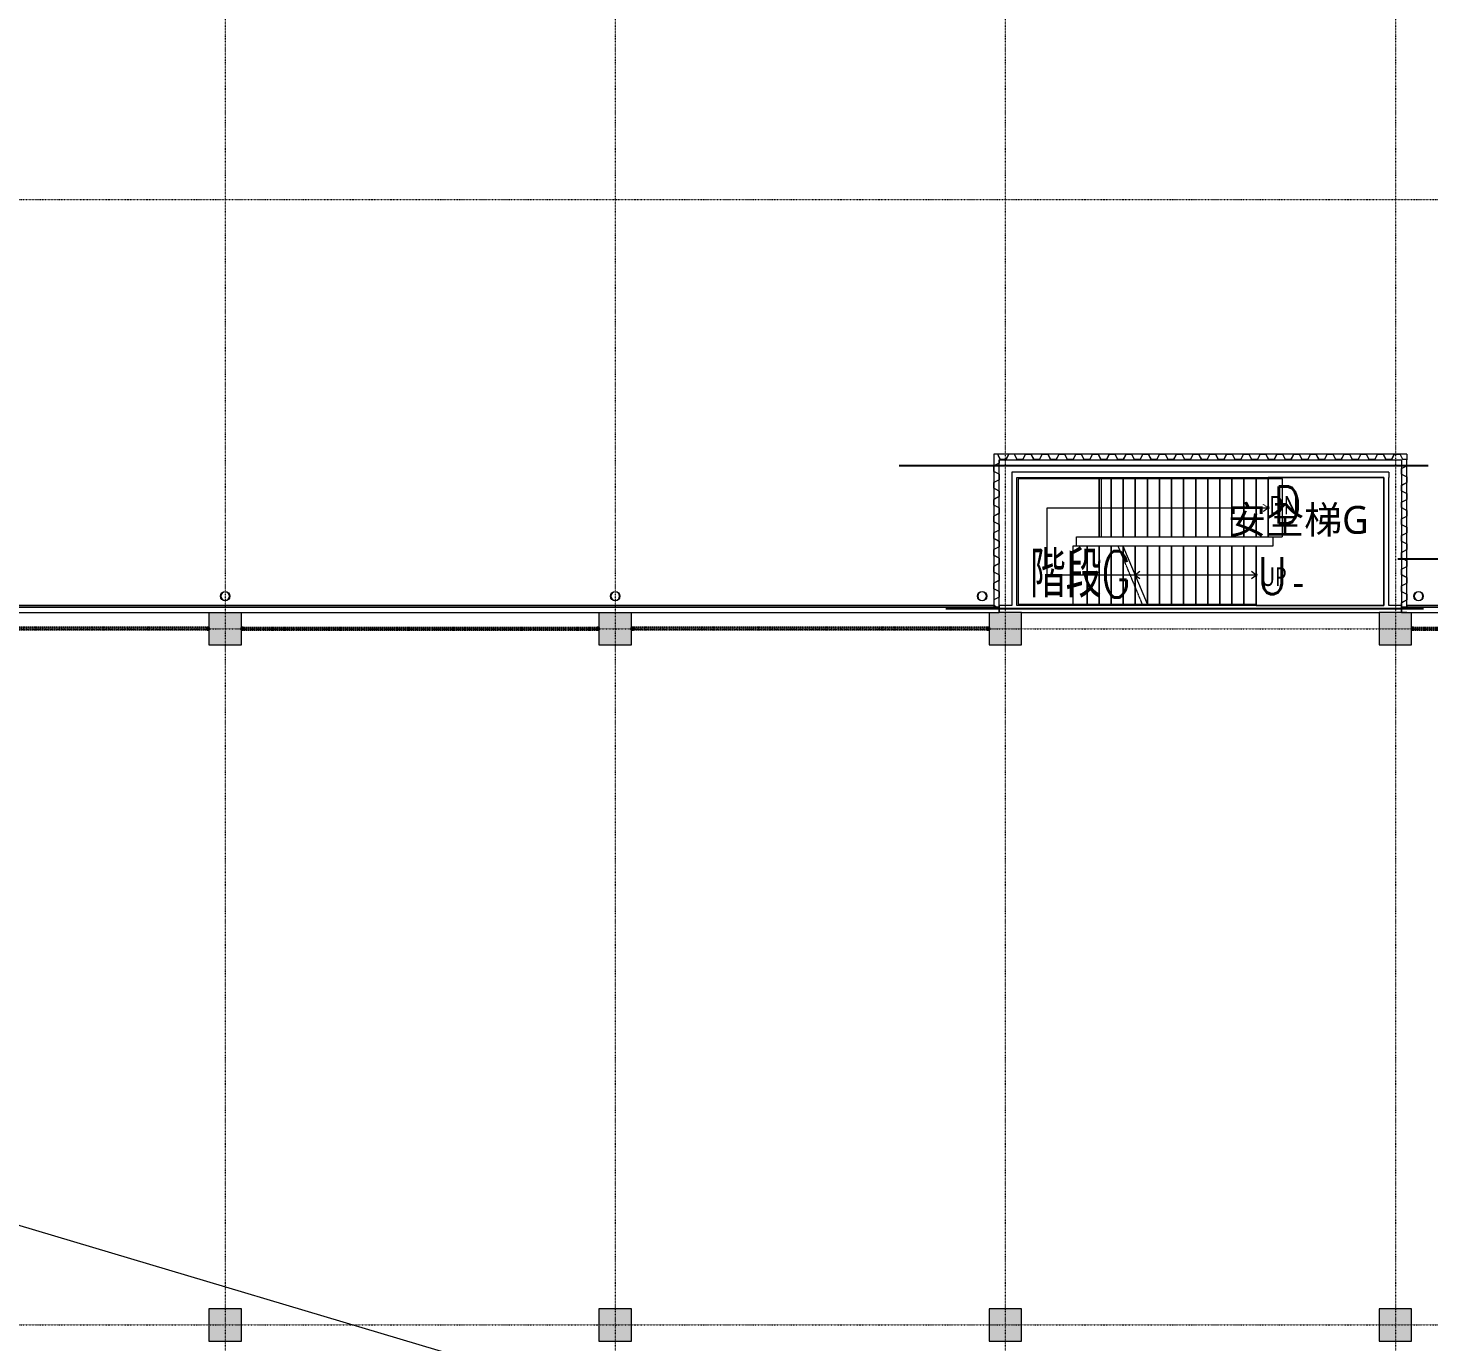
# Model space of a CAD drawing. Extents: x -32000 to 290600, y -29000 to 131250.
# Drawn here: x 47354 to 77524, y 74632 to 102941 of the extents above; entities that cross this region are included whole.
import ezdxf
from ezdxf.enums import TextEntityAlignment as Align

# ---------------------------------------------------------------- set-up
doc = ezdxf.new("R2010")
doc.units = 0
doc.header["$LTSCALE"] = 10
for name, pattern in [('H12PL2$0$JJP_三點線', [0.9, 0.3, -0.15, 0, -0.15, 0, -0.15, 0, -0.15]), ('H12PL2$0$JJP_虛線(退縮線、投影線、地下室範圍、非屬本工程、圖面分區)', [0.45, 0.3, -0.15]), ('H12PL2$0$虛線', [0.846667, 0.423333, -0.423333]), ('XFM7P20ICA$0$CENTERK3', [2.749, 2.5, -0.083, 0.083, -0.083]), ('XFM7P20ICA$0$H12PL2$0$JJP_三點線', [0.9, 0.3, -0.15, 0, -0.15, 0, -0.15, 0, -0.15]), ('XFM7P20ICA$0$XFDP20$0$HIDDEN2', [0.1875, 0.125, -0.0625])]:
    doc.linetypes.add(name, pattern=pattern)
for name, color, linetype in [('H12PL2$0$A-OBJE-2D', 252, 'Continuous'), ('H12PL2$0$A-OBJE-MEP', 252, 'Continuous'), ('H12PL2$0$A-STRS', 252, 'Continuous'), ('H12PL2$0$A-TEXT', 252, 'Continuous'), ('H12PL2$0$A-WALL-EX', 252, 'Continuous'), ('H12PL2$0$A-WALL-IN', 252, 'Continuous'), ('H12PL2$0$A-ZONE', 252, 'Continuous'), ('H12PL2$0$S-COL', 252, 'Continuous'), ('H12PL2$0$S-GRID', 252, 'Continuous'), ('H12PL2$0$S-SLAB-SHOW', 252, 'Continuous'), ('XFM7P20ICA$0$H12PL2$0$A-OBJE-MEP', 252, 'Continuous'), ('XFM7P20ICA$0$H12PL2$0$A-WALL-EX', 252, 'Continuous'), ('XFM7P20ICA$0$H12PL2$0$Hattch', 252, 'Continuous'), ('XFM7P20ICA$0$H12PL2$0$S-COL', 252, 'Continuous'), ('XFM7P20ICA$0$H12PL2$0$S-GRID', 252, 'Continuous'), ('XFM7P20ICA$0$K-SIN', 252, 'XFM7P20ICA$0$CENTERK3'), ('XFM7P20ICA$0$TEXT2', 252, 'Continuous'), ('XFM7P20ICA$0$XFDP20$0$A-Partition-Col (200K)', 1, 'Continuous'), ('XFM7P20ICA$0$XFDP20$0$A-W-R1 (Rockwool) (200K)', 2, 'XFM7P20ICA$0$XFDP20$0$HIDDEN2')]:
    doc.layers.add(name, color=color, linetype=linetype)
doc.styles.add('H12PL2$0$Standard', font='', dxfattribs={"width": 0.8})
doc.styles.add('XFM7P20ICA$0$TEXT', font='romans.shx', dxfattribs={"width": 0.85, "bigfont": 'BIGFONT.shx'})
doc.styles.get('H12PL2$0$Standard').set_extended_font_data('Microsoft JhengHei')

# ---------------------------------------------------------------- blocks, each defined once
blk = doc.blocks.new('H12PL2')
at = {"layer": 'H12PL2$0$A-OBJE-2D', "lineweight": 0}
blk.add_line((17650, 85950), (243150, 18700), dxfattribs=at)
at = {"layer": 'H12PL2$0$A-OBJE-MEP', "lineweight": 0, "flags": 128}
for points in [[(51695, 90700, 1), (51505, 90700, 1)], [(60095, 90700, 1), (59905, 90700, 1)], [(67995, 90700, 1), (67805, 90700, 1)], [(77395, 90700, 1), (77205, 90700, 1)]]:
    blk.add_lwpolyline(points, format="xyb", close=True, dxfattribs=at)
at = {"layer": 'H12PL2$0$A-OBJE-MEP', "lineweight": 0}
for centre in [(51600, 90700), (60000, 90700), (67900, 90700), (77300, 90700)]:
    blk.add_circle(centre, 100, dxfattribs=at)
at = {"layer": 'H12PL2$0$A-STRS', "linetype": 'H12PL2$0$虛線', "lineweight": 0}
for p, q in [((70420, 93230), (68680, 93230)), ((68680, 93230), (68680, 90530)), ((74060, 93230), (70420, 93230)), ((69930, 91780), (69930, 91980)), ((69930, 91980), (70420, 91980)), ((70160, 91780), (69930, 91780)), ((70831.69, 91780), (70160, 91780)), ((70420, 91980), (74060, 91980)), ((68680, 90530), (69853.32, 90530)), ((69853.32, 90530), (70160, 90530)), ((70160, 90530), (71351.69, 90530))]:
    blk.add_line(p, q, dxfattribs=at)
at = {"layer": 'H12PL2$0$A-STRS', "linetype": 'H12PL2$0$JJP_虛線(退縮線、投影線、地下室範圍、非屬本工程、圖面分區)', "lineweight": 0}
for p, q in [((70420, 93230), (68680, 93230)), ((68680, 93230), (68680, 90530)), ((70420, 93230), (70420, 91980)), ((70420, 93230), (70420, 91980)), ((70420, 91980), (70420, 93230)), ((70680, 93230), (70420, 93230)), ((70420, 93230), (70420, 91980)), ((70466.68, 93230), (70466.68, 91980)), ((70466.68, 93230), (70466.68, 91980)), ((70680, 93230), (70680, 91980)), ((70680, 91980), (70680, 93230)), ((70680, 93230), (70680, 91980)), ((70940, 93230), (70680, 93230)), ((70940, 93230), (70940, 91980)), ((70940, 91980), (70940, 93230)), ((70940, 93230), (70940, 91980)), ((71200, 93230), (70940, 93230)), ((71200, 93230), (71200, 91980)), ((71200, 91980), (71200, 93230)), ((71200, 93230), (71200, 91980)), ((71460, 93230), (71200, 93230)), ((71460, 93230), (71460, 91980)), ((71460, 91980), (71460, 93230)), ((71460, 93230), (71460, 91980)), ((71720, 93230), (71460, 93230)), ((71720, 93230), (71720, 91980)), ((71720, 91980), (71720, 93230)), ((71720, 93230), (71720, 91980)), ((71980, 93230), (71720, 93230)), ((71980, 93230), (71980, 91980)), ((71980, 91980), (71980, 93230)), ((71980, 93230), (71980, 91980)), ((72240, 93230), (71980, 93230)), ((72240, 93230), (72240, 91980)), ((72240, 91980), (72240, 93230)), ((72240, 93230), (72240, 91980)), ((72500, 93230), (72240, 93230)), ((72500, 93230), (72500, 91980)), ((72500, 91980), (72500, 93230)), ((72500, 93230), (72500, 91980)), ((72760, 93230), (72500, 93230)), ((72760, 93230), (72760, 91980)), ((72760, 91980), (72760, 93230)), ((72760, 93230), (72760, 91980)), ((73020, 93230), (72760, 93230)), ((73020, 93230), (73020, 91980)), ((73020, 91980), (73020, 93230)), ((73020, 93230), (73020, 91980)), ((73280, 93230), (73020, 93230)), ((73280, 93230), (73280, 91980)), ((73280, 91980), (73280, 93230)), ((73280, 93230), (73280, 91980)), ((73540, 93230), (73280, 93230)), ((73540, 93230), (73540, 91980)), ((73540, 91980), (73540, 93230)), ((73540, 93230), (73540, 91980)), ((73800, 93230), (73540, 93230)), ((73800, 93230), (73800, 91980)), ((73800, 91980), (73800, 93230)), ((73800, 93230), (73800, 91980)), ((74060, 93230), (73800, 93230)), ((74366.68, 93230), (74060, 93230)), ((74060, 93230), (74060, 91980)), ((74060, 91980), (74060, 93230)), ((74366.68, 93230), (74060, 93230)), ((74366.68, 91980), (74366.68, 93230)), ((74366.68, 91980), (74366.68, 93230)), ((74060, 92605), (73960, 92680)), ((69305, 91155), (69305, 92605)), ((69305, 92605), (70420, 92605)), ((70420, 92605), (73800, 92605)), ((73800, 92605), (74060, 92605)), ((73960, 92530), (74060, 92605)), ((69930, 91780), (69853.32, 91780)), ((69853.32, 91780), (69853.32, 90530)), ((69930, 91780), (69853.32, 91780)), ((69853.32, 91780), (69853.32, 90530)), ((69930, 91980), (70420, 91980)), ((69930, 91780), (69930, 91980)), ((70160, 91780), (69930, 91780)), ((70160, 90530), (70160, 91780)), ((70160, 90530), (70160, 91780)), ((70160, 90530), (70160, 91780)), ((70420, 91780), (70160, 91780)), ((70160, 91780), (70160, 90530)), ((70160, 90530), (70160, 91780)), ((70420, 91980), (70680, 91980)), ((70420, 90530), (70420, 91780)), ((70680, 91780), (70420, 91780)), ((70420, 91780), (70420, 90530)), ((70420, 90530), (70420, 91780)), ((70680, 91980), (70940, 91980)), ((70680, 90530), (70680, 91780)), ((70831.69, 91780), (70680, 91780)), ((70680, 91780), (70680, 90530)), ((70680, 90530), (70680, 91780)), ((71351.69, 90530), (70831.69, 91780)), ((70940, 91980), (71200, 91980)), ((71200, 91980), (71460, 91980)), ((71460, 91980), (71720, 91980)), ((71720, 91980), (71980, 91980)), ((71980, 91980), (72240, 91980)), ((72240, 91980), (72500, 91980)), ((72500, 91980), (72760, 91980)), ((72760, 91980), (73020, 91980)), ((73020, 91980), (73280, 91980)), ((73280, 91980), (73540, 91980)), ((73535.65, 91780), (73535.65, 90530)), ((73535.65, 91780), (73535.65, 90530)), ((73540, 91980), (73800, 91980)), ((73800, 91980), (74060, 91980)), ((74060, 91980), (74366.68, 91980)), ((74060, 91980), (74366.68, 91980)), ((70940, 90530), (70940, 91519.64)), ((70940, 91519.64), (70940, 90530)), ((70940, 90530), (70940, 91519.64)), ((70160, 91155), (69305, 91155)), ((71091.69, 91155), (70160, 91155)), ((71200, 90530), (71200, 90894.64)), ((71200, 90894.64), (71200, 90530)), ((71200, 90530), (71200, 90894.64)), ((68680, 90530), (70160, 90530)), ((70160, 90530), (70420, 90530)), ((70420, 90530), (70680, 90530)), ((70680, 90530), (70940, 90530)), ((70940, 90530), (71200, 90530)), ((71200, 90530), (71351.69, 90530))]:
    blk.add_line(p, q, dxfattribs=at)
at = {"layer": 'H12PL2$0$A-STRS', "lineweight": 0}
for p, q in [((70420, 93230), (68680, 93230)), ((68680, 93230), (68680, 90530)), ((70420, 93230), (68680, 93230)), ((68680, 93230), (68680, 90530)), ((74060, 93230), (70420, 93230)), ((70420, 93230), (70420, 91980)), ((70420, 93230), (70420, 91980)), ((70420, 91980), (70420, 93230)), ((70680, 93230), (70420, 93230)), ((70420, 93230), (70420, 91980)), ((70680, 93230), (70680, 91980)), ((70680, 91980), (70680, 93230)), ((70680, 93230), (70680, 91980)), ((70940, 93230), (70680, 93230)), ((70940, 93230), (70940, 91980)), ((70940, 91980), (70940, 93230)), ((70940, 93230), (70940, 91980)), ((71200, 93230), (70940, 93230)), ((71200, 93230), (71200, 91980)), ((71200, 91980), (71200, 93230)), ((71200, 93230), (71200, 91980)), ((71460, 93230), (71200, 93230)), ((71460, 93230), (71460, 91980)), ((71460, 91980), (71460, 93230)), ((71460, 93230), (71460, 91980)), ((71720, 93230), (71460, 93230)), ((71720, 93230), (71720, 91980)), ((71720, 91980), (71720, 93230)), ((71720, 93230), (71720, 91980)), ((71980, 93230), (71720, 93230)), ((71980, 93230), (71980, 91980)), ((71980, 91980), (71980, 93230)), ((71980, 93230), (71980, 91980)), ((72240, 93230), (71980, 93230)), ((72240, 93230), (72240, 91980)), ((72240, 91980), (72240, 93230)), ((72240, 93230), (72240, 91980)), ((72500, 93230), (72240, 93230)), ((72500, 93230), (72500, 91980)), ((72500, 91980), (72500, 93230)), ((72500, 93230), (72500, 91980)), ((72760, 93230), (72500, 93230)), ((72760, 93230), (72760, 91980)), ((72760, 91980), (72760, 93230)), ((72760, 93230), (72760, 91980)), ((73020, 93230), (72760, 93230)), ((73020, 93230), (73020, 91980)), ((73020, 91980), (73020, 93230)), ((73020, 93230), (73020, 91980)), ((73280, 93230), (73020, 93230)), ((73280, 93230), (73280, 91980)), ((73280, 91980), (73280, 93230)), ((73280, 93230), (73280, 91980)), ((73540, 93230), (73280, 93230)), ((73540, 93230), (73540, 91980)), ((73540, 91980), (73540, 93230)), ((73540, 93230), (73540, 91980)), ((73800, 93230), (73540, 93230)), ((73800, 93230), (73800, 91980)), ((73800, 91980), (73800, 93230)), ((73800, 93230), (73800, 91980)), ((74060, 93230), (73800, 93230)), ((74060, 93230), (74060, 91980)), ((74060, 91980), (74060, 93230)), ((69305, 91155), (69305, 92605)), ((69305, 92605), (70420, 92605)), ((70420, 92605), (73800, 92605)), ((73800, 92605), (74060, 92605)), ((69930, 91780), (69930, 91980)), ((69930, 91980), (70420, 91980)), ((69930, 91980), (70420, 91980)), ((69930, 91780), (69930, 91980)), ((70160, 91780), (69930, 91780)), ((70160, 91780), (69930, 91780)), ((73800, 91780), (70160, 91780)), ((70160, 90530), (70160, 91780)), ((70160, 90530), (70160, 91780)), ((70160, 90530), (70160, 91780)), ((70420, 91780), (70160, 91780)), ((70160, 91780), (70160, 90530)), ((70160, 90530), (70160, 91780)), ((70420, 91980), (74060, 91980)), ((70420, 91980), (70680, 91980)), ((70420, 90530), (70420, 91780)), ((70680, 91780), (70420, 91780)), ((70420, 91780), (70420, 90530)), ((70420, 90530), (70420, 91780)), ((70680, 91980), (70940, 91980)), ((70680, 90530), (70680, 91780)), ((70940, 91780), (70680, 91780)), ((70680, 91780), (70680, 90530)), ((70680, 90530), (70680, 91780)), ((70940, 91980), (71200, 91980)), ((73800, 91780), (70940, 91780)), ((71200, 91780), (70940, 91780)), ((71460, 90530), (70940, 91780)), ((70940, 90530), (70940, 91780)), ((71200, 91780), (70940, 91780)), ((70940, 91780), (70940, 90530)), ((70940, 90530), (70940, 91780)), ((71200, 91980), (71460, 91980)), ((71200, 91155), (71200, 91780)), ((71460, 91780), (71200, 91780)), ((71200, 91780), (71200, 91155)), ((71200, 91155), (71200, 91780)), ((71200, 90530), (71200, 91780)), ((71460, 91780), (71200, 91780)), ((71200, 91780), (71200, 90530)), ((71200, 90530), (71200, 91780)), ((71460, 91980), (71720, 91980)), ((71460, 90530), (71460, 91780)), ((71720, 91780), (71460, 91780)), ((71460, 91780), (71460, 90530)), ((71460, 90530), (71460, 91780)), ((71460, 90530), (71460, 91780)), ((71720, 91780), (71460, 91780)), ((71460, 91780), (71460, 90530)), ((71460, 90530), (71460, 91780)), ((71720, 91980), (71980, 91980)), ((71720, 90530), (71720, 91780)), ((71980, 91780), (71720, 91780)), ((71720, 91780), (71720, 90530)), ((71720, 90530), (71720, 91780)), ((71720, 90530), (71720, 91780)), ((71980, 91780), (71720, 91780)), ((71720, 91780), (71720, 90530)), ((71720, 90530), (71720, 91780)), ((71980, 91980), (72240, 91980)), ((71980, 90530), (71980, 91780)), ((72240, 91780), (71980, 91780)), ((71980, 91780), (71980, 90530)), ((71980, 90530), (71980, 91780)), ((71980, 90530), (71980, 91780)), ((72240, 91780), (71980, 91780)), ((71980, 91780), (71980, 90530)), ((71980, 90530), (71980, 91780)), ((72240, 91980), (72500, 91980)), ((72240, 90530), (72240, 91780)), ((72500, 91780), (72240, 91780)), ((72240, 91780), (72240, 90530)), ((72240, 90530), (72240, 91780)), ((72240, 90530), (72240, 91780)), ((72500, 91780), (72240, 91780)), ((72240, 91780), (72240, 90530)), ((72240, 90530), (72240, 91780)), ((72500, 91980), (72760, 91980)), ((72500, 90530), (72500, 91780)), ((72760, 91780), (72500, 91780)), ((72500, 91780), (72500, 90530)), ((72500, 90530), (72500, 91780)), ((72500, 90530), (72500, 91780)), ((72760, 91780), (72500, 91780)), ((72500, 91780), (72500, 90530)), ((72500, 90530), (72500, 91780)), ((72760, 91980), (73020, 91980)), ((72760, 90530), (72760, 91780)), ((73020, 91780), (72760, 91780)), ((72760, 91780), (72760, 90530)), ((72760, 90530), (72760, 91780)), ((72760, 90530), (72760, 91780)), ((73020, 91780), (72760, 91780)), ((72760, 91780), (72760, 90530)), ((72760, 90530), (72760, 91780)), ((73020, 91980), (73280, 91980)), ((73020, 90530), (73020, 91780)), ((73280, 91780), (73020, 91780)), ((73020, 91780), (73020, 90530)), ((73020, 90530), (73020, 91780)), ((73020, 90530), (73020, 91780)), ((73280, 91780), (73020, 91780)), ((73020, 91780), (73020, 90530)), ((73020, 90530), (73020, 91780)), ((73280, 91980), (73540, 91980)), ((73280, 90530), (73280, 91780)), ((73540, 91780), (73280, 91780)), ((73280, 91780), (73280, 90530)), ((73280, 90530), (73280, 91780)), ((73280, 90530), (73280, 91780)), ((73540, 91780), (73280, 91780)), ((73280, 91780), (73280, 90530)), ((73280, 90530), (73280, 91780)), ((73540, 91980), (73800, 91980)), ((73540, 90530), (73540, 91780)), ((73800, 91780), (73540, 91780)), ((73540, 91780), (73540, 90530)), ((73540, 90530), (73540, 91780)), ((73540, 90530), (73540, 91780)), ((73800, 91780), (73540, 91780)), ((73540, 91780), (73540, 90530)), ((73540, 90530), (73540, 91780)), ((73800, 91980), (74060, 91980)), ((73800, 90530), (73800, 91780)), ((73800, 90530), (73800, 91780)), ((73800, 90530), (73800, 91780)), ((73800, 90530), (73800, 91780)), ((70160, 91155), (69305, 91155)), ((73540, 91155), (70160, 91155)), ((71300, 91230), (71200, 91155)), ((73540, 91155), (71200, 91155)), ((71200, 91155), (71300, 91080)), ((73800, 91155), (73540, 91155)), ((73800, 91155), (73540, 91155)), ((73800, 91155), (73700, 91230)), ((73700, 91080), (73800, 91155)), ((68680, 90530), (69853.32, 90530)), ((68680, 90530), (70160, 90530)), ((69853.32, 90530), (70160, 90530)), ((70160, 90530), (73800, 90530)), ((70160, 90530), (70420, 90530)), ((70420, 90530), (70680, 90530)), ((70680, 90530), (70940, 90530)), ((70940, 90530), (71200, 90530)), ((71200, 90530), (71460, 90530)), ((71460, 90530), (73800, 90530)), ((71460, 90530), (71720, 90530)), ((71460, 90530), (71720, 90530)), ((71720, 90530), (71980, 90530)), ((71720, 90530), (71980, 90530)), ((71980, 90530), (72240, 90530)), ((71980, 90530), (72240, 90530)), ((72240, 90530), (72500, 90530)), ((72240, 90530), (72500, 90530)), ((72500, 90530), (72760, 90530)), ((72500, 90530), (72760, 90530)), ((72760, 90530), (73020, 90530)), ((72760, 90530), (73020, 90530)), ((73020, 90530), (73280, 90530)), ((73020, 90530), (73280, 90530)), ((73280, 90530), (73540, 90530)), ((73280, 90530), (73540, 90530)), ((73540, 90530), (73800, 90530)), ((73540, 90530), (73800, 90530))]:
    blk.add_line(p, q, dxfattribs=at)
at = {"layer": 'H12PL2$0$A-STRS', "lineweight": 0, "flags": 128}
for points in [[(74060, 92630, 1), (74060, 92580, 1)], [(73800, 91180, 1), (73800, 91130, 1)]]:
    blk.add_lwpolyline(points, format="xyb", close=True, dxfattribs=at)
at = {"layer": 'H12PL2$0$A-WALL-EX', "lineweight": 0}
for p, q in [((18000, 90465), (68150, 90465)), ((68270, 90465), (68150, 90465)), ((68270, 90465), (68150, 90465)), ((68150, 90350), (68270, 90350)), ((68150, 90350), (68270, 90350)), ((68270, 90350), (68270, 90465)), ((77050, 90465), (76930, 90465)), ((77050, 90465), (76930, 90465)), ((76930, 90465), (76930, 90350)), ((76930, 90350), (77050, 90350)), ((76930, 90350), (77050, 90350)), ((77050, 90465), (126700, 90465))]:
    blk.add_line(p, q, dxfattribs=at)
at = {"layer": 'H12PL2$0$A-WALL-EX', "lineweight": 0, "flags": 128}
for points in [[(68150, 93760), (68150, 93640)], [(77050, 93760), (68150, 93760)], [(68150, 93640), (68150, 90465)], [(68270, 90350), (68270, 93640)], [(68270, 93640), (76930, 93640)], [(76930, 93640), (76930, 90350)], [(77050, 93760), (77050, 93640)], [(77050, 90465), (77050, 93640)], [(17965, 90350), (68150, 90350)], [(18000, 90500), (68150, 90500)], [(18000, 90500), (68150, 90500)], [(68150, 90500), (18000, 90500)], [(68150, 90500), (68150, 90465)], [(68150, 90350), (68270, 90350)], [(77050, 90350), (76930, 90350)], [(77050, 90500), (126700, 90500)], [(77050, 90500), (126700, 90500)], [(126700, 90500), (77050, 90500)], [(77050, 90500), (77050, 90465)], [(77050, 90350), (126850, 90350)]]:
    blk.add_lwpolyline(points, dxfattribs=at)
at = {"layer": 'H12PL2$0$A-WALL-IN', "lineweight": 0, "flags": 128}
for points in [[(68537.5, 93372.5), (68537.5, 93259.5)], [(76662.5, 93372.5), (68537.5, 93372.5)], [(68537.5, 93259.5), (68537.5, 90500)], [(68650.5, 90500), (68650.5, 93259.5)], [(68650.5, 93259.5), (76549.5, 93259.5)], [(76549.5, 93259.5), (76549.5, 90500)], [(76662.5, 93372.5), (76662.5, 93259.5)], [(76662.5, 90500), (76662.5, 93259.5)], [(68537.5, 90500), (68270, 90500)], [(68270, 90500), (68270, 90350)], [(76549.5, 90500), (68650.5, 90500)], [(68750, 90350), (76450, 90350)], [(76930, 90500), (76662.5, 90500)], [(76930, 90350), (76930, 90500)]]:
    blk.add_lwpolyline(points, dxfattribs=at)
at = {"layer": 'H12PL2$0$S-COL', "lineweight": 0, "flags": 128}
for points in [[(51250, 90350), (51250, 89650), (51950, 89650), (51950, 90350)], [(59650, 90350), (59650, 89650), (60350, 89650), (60350, 90350)], [(68050, 90350), (68050, 89650), (68750, 89650), (68750, 90350), (68270, 90350)], [(76930, 90350), (76450, 90350), (76450, 89650), (77150, 89650), (77150, 90350)]]:
    blk.add_lwpolyline(points, dxfattribs=at)
for points in [[(51250, 74650), (51950, 74650), (51950, 75350), (51250, 75350)], [(59650, 74650), (60350, 74650), (60350, 75350), (59650, 75350)], [(68050, 74650), (68750, 74650), (68750, 75350), (68050, 75350)], [(76450, 74650), (77150, 74650), (77150, 75350), (76450, 75350)]]:
    blk.add_lwpolyline(points, close=True, dxfattribs=at)
at = {"layer": 'H12PL2$0$S-GRID', "linetype": 'H12PL2$0$JJP_三點線', "lineweight": 0}
for p, q in [((51600, 128250), (51600, -28000)), ((60000, 128250), (60000, -28000)), ((68400, 128250), (68400, -28000)), ((76800, 128250), (76800, -28000)), ((-29000, 99250), (289600, 99250)), ((-29000, 90000), (289600, 90000)), ((-29000, 75000), (289600, 75000))]:
    blk.add_line(p, q, dxfattribs=at)
at = {"layer": 'H12PL2$0$S-SLAB-SHOW', "lineweight": 0, "flags": 128}
blk.add_lwpolyline([(76550, 90500), (76550, 93260), (74060, 93260), (74060, 91980), (74160, 91980), (74160, 91780), (73800, 91780), (73800, 90500)], close=True, dxfattribs=at)
at = {"layer": 'H12PL2$0$A-TEXT', "linetype": 'Continuous', "lineweight": 0, "char_height": 400, "attachment_point": 4, "style": 'H12PL2$0$Standard'}
for s, insert in [('\\A1;DN', (74089.51, 92660.2)), ('\\A1;UP', (73902.36, 91117.78))]:
    blk.add_mtext(s, dxfattribs=dict(at, insert=insert))
at = {"layer": 'H12PL2$0$A-ZONE', "style": 'H12PL2$0$Standard'}
for s, p in [('安全梯G', (74710.41, 92644.99)), ('-', (74710.41, 91303.1))]:
    blk.add_text(s, height=600, dxfattribs=at).set_placement(p, align=Align.TOP_CENTER)
blk = doc.blocks.new('XFM7P20ICA$0$XFDP20$0$TP1-50-Partition_Col-side')
blk.add_lwpolyline([(-2.5, -4), (-2.5, -3.9), (-2.6, -3.9), (-2.5, -3), (-2.5, -0.3), (-2.4, -0.2), (-0.7, -0.2), (-0.5, -0.2), (-0.1, -0.2), (0, -0.2), (0, -0.2), (0.5, -0.2), (0.6, -0.2), (2.4, -0.2), (2.5, -0.3), (2.5, -3), (2.6, -3.9), (2.5, -3.9), (2.5, -4), (2.7, -4), (2.7, 0), (-2.7, 0), (-2.7, -4)], close=True)
for points in [[(-1.6, -2.1), (-2.3, -2.1, 0.414213), (-2.4, -2.2), (-2.4, -3.6), (-2.5, -3.6), (-2.5, -2.2, -0.414213), (-2.3, -2), (-1.6, -2), (-1.6, -2.1)], [(1.6, -2.1), (2.3, -2.1, -0.414213), (2.4, -2.2), (2.4, -3.6), (2.5, -3.6), (2.5, -2.2, 0.414213), (2.3, -2), (1.6, -2), (1.6, -2.1)]]:
    blk.add_lwpolyline(points, format="xyb")
blk.add_lwpolyline([(2.2, -3.6), (-2.2, -3.6, -0.414214), (-2.3, -3.5), (-2.3, -2.6, -0.414214), (-2.2, -2.5), (-1.3, -2.5, 0.414214), (-1.1, -2.3), (-1.1, -2.2, 0.414214), (-1.3, -2.1), (-1.9, -2.1), (-1.9, -2.1), (-1.3, -2.1, -0.414214), (-1.2, -2.2), (-1.2, -2.3, -0.414214), (-1.3, -2.4), (-2.2, -2.4, 0.414214), (-2.4, -2.6), (-2.4, -3.5, 0.414214), (-2.2, -3.6), (2.2, -3.6, 0.414214), (2.4, -3.5), (2.4, -2.6, 0.414214), (2.2, -2.4), (1.3, -2.4, -0.414214), (1.2, -2.3), (1.2, -2.2, -0.414214), (1.3, -2.1), (1.9, -2.1), (1.9, -2.1), (1.3, -2.1, 0.414214), (1.1, -2.2), (1.1, -2.3, 0.414214), (1.3, -2.5), (2.2, -2.5, -0.414214), (2.3, -2.6), (2.3, -3.5, -0.414214)], format="xyb", close=True)
blk = doc.blocks.new('XFM7P20ICA$0$XFDP20')
at = {"layer": 'XFM7P20ICA$0$XFDP20$0$A-W-R1 (Rockwool) (200K)'}
for p, q in [((51250, 90025, 0), (43550, 90025, 0)), ((51250, 89975, 0), (43550, 89975, 0)), ((51950, 90025, 0), (59650, 90025, 0)), ((51950, 89975, 0), (59650, 89975, 0)), ((68050, 90025, 0), (60350, 90025, 0)), ((68050, 89975, 0), (60350, 89975, 0)), ((77150, 90025, 0), (84850, 90025, 0)), ((77150, 89975, 0), (84850, 89975, 0))]:
    blk.add_line(p, q, dxfattribs=at)
at = {"layer": 'XFM7P20ICA$0$XFDP20$0$A-Partition-Col (200K)', "yscale": 10, "zscale": 10}
for p, xscale, rotation in [((51250, 90000), -10, 270), ((51950, 90000), 10, 90.00000000000001), ((59650, 90000, 0), -10, 270), ((60350, 90000, 0), 10, 90.00000000000001), ((68050, 90000), -10, 270), ((77150, 90000), 10, 90.00000000000001)]:
    blk.add_blockref('XFM7P20ICA$0$XFDP20$0$TP1-50-Partition_Col-side', p, dxfattribs=dict(at, xscale=xscale, rotation=rotation))
blk = doc.blocks.new('XFM7P20ICA$0$H12PL2')
at = {"layer": 'XFM7P20ICA$0$H12PL2$0$Hattch', "linetype": 'Continuous', "lineweight": 0}
for points in [[(51250, 89650), (51950, 89650), (51950, 90350), (51250, 90350)], [(59650, 89650), (60350, 89650), (60350, 90350), (59650, 90350)], [(68050, 90350), (68050, 89650), (68750, 89650), (68750, 90350), (68270, 90350), (68150, 90350)], [(76930, 90350), (76450, 90350), (76450, 89650), (77150, 89650), (77150, 90350), (77050, 90350)], [(51250, 74650), (51950, 74650), (51950, 75350), (51250, 75350)], [(59650, 74650), (60350, 74650), (60350, 75350), (59650, 75350)], [(68050, 74650), (68750, 74650), (68750, 75350), (68050, 75350)], [(76450, 74650), (77150, 74650), (77150, 75350), (76450, 75350)]]:
    blk.add_hatch(color=256, dxfattribs=at).paths.add_polyline_path(points)
at = {"layer": 'XFM7P20ICA$0$H12PL2$0$A-OBJE-MEP', "lineweight": 0, "flags": 128}
for points in [[(51695, 90700, 1), (51505, 90700, 1)], [(60095, 90700, 1), (59905, 90700, 1)], [(67995, 90700, 1), (67805, 90700, 1)], [(77395, 90700, 1), (77205, 90700, 1)]]:
    blk.add_lwpolyline(points, format="xyb", close=True, dxfattribs=at)
at = {"layer": 'XFM7P20ICA$0$H12PL2$0$A-OBJE-MEP', "lineweight": 0}
for centre in [(51600, 90700), (60000, 90700), (67900, 90700), (77300, 90700)]:
    blk.add_circle(centre, 100, dxfattribs=at)
at = {"layer": 'XFM7P20ICA$0$H12PL2$0$A-WALL-EX', "lineweight": 0}
for p, q in [((18000, 90465), (68150, 90465)), ((68270, 90465), (68150, 90465)), ((68270, 90465), (68150, 90465)), ((68150, 90350), (68270, 90350)), ((68150, 90350), (68270, 90350)), ((68270, 90350), (68270, 90465)), ((77050, 90465), (76930, 90465)), ((77050, 90465), (76930, 90465)), ((76930, 90465), (76930, 90350)), ((76930, 90350), (77050, 90350)), ((76930, 90350), (77050, 90350)), ((77050, 90465), (126700, 90465))]:
    blk.add_line(p, q, dxfattribs=at)
at = {"layer": 'XFM7P20ICA$0$H12PL2$0$A-WALL-EX', "lineweight": 0, "flags": 128}
for points in [[(68150, 93760), (68150, 93640)], [(77050, 93760), (68150, 93760)], [(68150, 93640), (68150, 90465)], [(68270, 90350), (68270, 93640)], [(68270, 93640), (76930, 93640)], [(76930, 93640), (76930, 90350)], [(77050, 93760), (77050, 93640)], [(77050, 90465), (77050, 93640)], [(68150, 90500), (18000, 90500)], [(18000, 90350), (68150, 90350)], [(68150, 90500), (68150, 90465)], [(68150, 90350), (68270, 90350)], [(77050, 90350), (76930, 90350)], [(126700, 90500), (77050, 90500)], [(77050, 90500), (77050, 90465)], [(77050, 90350), (126700, 90350)]]:
    blk.add_lwpolyline(points, dxfattribs=at)
at = {"layer": 'XFM7P20ICA$0$H12PL2$0$Hattch', "lineweight": 0}
for p, q in [((68151.68, 93758.32), (68150, 93758.32)), ((68268.32, 93569.12), (68150, 93509.96)), ((68235.2, 93758.32), (68151.68, 93758.32)), ((68270, 93568.08), (68151.68, 93508.92)), ((68270, 93690.8), (68236.24, 93758.32)), ((68270, 93694.55), (68237.28, 93760)), ((68268.32, 93640), (68268.32, 93569.12)), ((68296.44, 93641.68), (68270, 93694.55)), ((68295.4, 93640), (68270, 93690.8)), ((68414.36, 93641.68), (68296.44, 93641.68)), ((68414.36, 93641.68), (68473.52, 93760)), ((68415.4, 93640), (68474.56, 93758.32)), ((68596.24, 93758.32), (68474.56, 93758.32)), ((68656.44, 93640), (68597.28, 93758.32)), ((68657.47, 93641.68), (68598.31, 93760)), ((68776.44, 93640), (68656.44, 93640)), ((68775.4, 93641.68), (68657.47, 93641.68)), ((68775.4, 93641.68), (68834.56, 93760)), ((68776.44, 93640), (68835.6, 93758.32)), ((68834.56, 93760), (68958.31, 93760)), ((68957.28, 93758.32), (68835.6, 93758.32)), ((69017.47, 93640), (68958.31, 93758.32)), ((69018.51, 93641.68), (68959.35, 93760)), ((69137.47, 93640), (69017.47, 93640)), ((69136.44, 93641.68), (69018.51, 93641.68)), ((69136.44, 93641.68), (69195.6, 93760)), ((69137.47, 93640), (69196.63, 93758.32)), ((69195.6, 93760), (69319.35, 93760)), ((69318.31, 93758.32), (69196.63, 93758.32)), ((69378.51, 93640), (69319.35, 93758.32)), ((69379.55, 93641.68), (69320.39, 93760)), ((69498.51, 93640), (69378.51, 93640)), ((69497.47, 93641.68), (69379.55, 93641.68)), ((69497.47, 93641.68), (69556.63, 93760)), ((69498.51, 93640), (69557.67, 93758.32)), ((69556.63, 93760), (69680.39, 93760)), ((69679.35, 93758.32), (69557.67, 93758.32)), ((69739.55, 93640), (69680.39, 93758.32)), ((69740.59, 93641.68), (69681.43, 93760)), ((69859.55, 93640), (69739.55, 93640)), ((69858.51, 93641.68), (69740.59, 93641.68)), ((69858.51, 93641.68), (69917.67, 93760)), ((69859.55, 93640), (69918.71, 93758.32)), ((69917.67, 93760), (70041.43, 93760)), ((70040.39, 93758.32), (69918.71, 93758.32)), ((70100.59, 93640), (70041.43, 93758.32)), ((70101.63, 93641.68), (70042.47, 93760)), ((70220.59, 93640), (70100.59, 93640)), ((70219.55, 93641.68), (70101.63, 93641.68)), ((70219.55, 93641.68), (70278.71, 93760)), ((70220.59, 93640), (70279.75, 93758.32)), ((70278.71, 93760), (70402.47, 93760)), ((70401.43, 93758.32), (70279.75, 93758.32)), ((70461.63, 93640), (70402.47, 93758.32)), ((70462.67, 93641.68), (70403.51, 93760)), ((70581.63, 93640), (70461.63, 93640)), ((70580.59, 93641.68), (70462.67, 93641.68)), ((70580.59, 93641.68), (70639.75, 93760)), ((70581.63, 93640), (70640.79, 93758.32)), ((70639.75, 93760), (70763.51, 93760)), ((70762.47, 93758.32), (70640.79, 93758.32)), ((70822.67, 93640), (70763.51, 93758.32)), ((70823.7, 93641.68), (70764.54, 93760)), ((70942.67, 93640), (70822.67, 93640)), ((70941.63, 93641.68), (70823.7, 93641.68)), ((70941.63, 93641.68), (71000.79, 93760)), ((70942.67, 93640), (71001.83, 93758.32)), ((71000.79, 93760), (71124.54, 93760)), ((71123.51, 93758.32), (71001.83, 93758.32)), ((71183.7, 93640), (71124.54, 93758.32)), ((71184.74, 93641.68), (71125.58, 93760)), ((71303.7, 93640), (71183.7, 93640)), ((71302.67, 93641.68), (71184.74, 93641.68)), ((71302.67, 93641.68), (71361.83, 93760)), ((71303.7, 93640), (71362.86, 93758.32)), ((71361.83, 93760), (71485.58, 93760)), ((71484.54, 93758.32), (71362.86, 93758.32)), ((71544.74, 93640), (71485.58, 93758.32)), ((71545.78, 93641.68), (71486.62, 93760)), ((71664.74, 93640), (71544.74, 93640)), ((71663.7, 93641.68), (71545.78, 93641.68)), ((71663.7, 93641.68), (71722.86, 93760)), ((71664.74, 93640), (71723.9, 93758.32)), ((71722.86, 93760), (71846.62, 93760)), ((71845.58, 93758.32), (71723.9, 93758.32)), ((71905.78, 93640), (71846.62, 93758.32)), ((71906.82, 93641.68), (71847.66, 93760)), ((72025.78, 93640), (71905.78, 93640)), ((72024.74, 93641.68), (71906.82, 93641.68)), ((72024.74, 93641.68), (72083.9, 93760)), ((72025.78, 93640), (72084.94, 93758.32)), ((72083.9, 93760), (72207.66, 93760)), ((72206.62, 93758.32), (72084.94, 93758.32)), ((72266.82, 93640), (72207.66, 93758.32)), ((72267.86, 93641.68), (72208.7, 93760)), ((72386.82, 93640), (72266.82, 93640)), ((72385.78, 93641.68), (72267.86, 93641.68)), ((72385.78, 93641.68), (72444.94, 93760)), ((72386.82, 93640), (72445.98, 93758.32)), ((72444.94, 93760), (72568.7, 93760)), ((72567.66, 93758.32), (72445.98, 93758.32)), ((72627.86, 93640), (72568.7, 93758.32)), ((72628.9, 93641.68), (72569.74, 93760)), ((72747.86, 93640), (72627.86, 93640)), ((72746.82, 93641.68), (72628.9, 93641.68)), ((72746.82, 93641.68), (72805.98, 93760)), ((72747.86, 93640), (72807.02, 93758.32)), ((72805.98, 93760), (72929.74, 93760)), ((72928.7, 93758.32), (72807.02, 93758.32)), ((72988.9, 93640), (72929.74, 93758.32)), ((72989.93, 93641.68), (72930.77, 93760)), ((73108.9, 93640), (72988.9, 93640)), ((73107.86, 93641.68), (72989.93, 93641.68)), ((73107.86, 93641.68), (73167.02, 93760)), ((73108.9, 93640), (73168.06, 93758.32)), ((73167.02, 93760), (73290.77, 93760)), ((73289.74, 93758.32), (73168.06, 93758.32)), ((73349.93, 93640), (73290.77, 93758.32)), ((73350.97, 93641.68), (73291.81, 93760)), ((73469.93, 93640), (73349.93, 93640)), ((73468.9, 93641.68), (73350.97, 93641.68)), ((73468.9, 93641.68), (73528.06, 93760)), ((73469.93, 93640), (73529.09, 93758.32)), ((73528.06, 93760), (73651.81, 93760)), ((73650.77, 93758.32), (73529.09, 93758.32)), ((73710.97, 93640), (73651.81, 93758.32)), ((73712.01, 93641.68), (73652.85, 93760)), ((73830.97, 93640), (73710.97, 93640)), ((73829.93, 93641.68), (73712.01, 93641.68)), ((73829.93, 93641.68), (73889.09, 93760)), ((73830.97, 93640), (73890.13, 93758.32)), ((73889.09, 93760), (74012.85, 93760)), ((74011.81, 93758.32), (73890.13, 93758.32)), ((74072.01, 93640), (74012.85, 93758.32)), ((74073.05, 93641.68), (74013.89, 93760)), ((74192.01, 93640), (74072.01, 93640)), ((74190.97, 93641.68), (74073.05, 93641.68)), ((74190.97, 93641.68), (74250.13, 93760)), ((74192.01, 93640), (74251.17, 93758.32)), ((74250.13, 93760), (74373.89, 93760)), ((74372.85, 93758.32), (74251.17, 93758.32)), ((74433.05, 93640), (74373.89, 93758.32)), ((74434.09, 93641.68), (74374.93, 93760)), ((74553.05, 93640), (74433.05, 93640)), ((74552.01, 93641.68), (74434.09, 93641.68)), ((74552.01, 93641.68), (74611.17, 93760)), ((74553.05, 93640), (74612.21, 93758.32)), ((74611.17, 93760), (74734.93, 93760)), ((74733.89, 93758.32), (74612.21, 93758.32)), ((74794.09, 93640), (74734.93, 93758.32)), ((74795.13, 93641.68), (74735.97, 93760)), ((74914.09, 93640), (74794.09, 93640)), ((74913.05, 93641.68), (74795.13, 93641.68)), ((74913.05, 93641.68), (74972.21, 93760)), ((74914.09, 93640), (74973.25, 93758.32)), ((74972.21, 93760), (75095.97, 93760)), ((75094.93, 93758.32), (74973.25, 93758.32)), ((75155.13, 93640), (75095.97, 93758.32)), ((75156.16, 93641.68), (75097, 93760)), ((75275.13, 93640), (75155.13, 93640)), ((75274.09, 93641.68), (75156.16, 93641.68)), ((75274.09, 93641.68), (75333.25, 93760)), ((75275.13, 93640), (75334.29, 93758.32)), ((75333.25, 93760), (75457, 93760)), ((75455.97, 93758.32), (75334.29, 93758.32)), ((75516.16, 93640), (75457, 93758.32)), ((75517.2, 93641.68), (75458.04, 93760)), ((75636.16, 93640), (75516.16, 93640)), ((75635.13, 93641.68), (75517.2, 93641.68)), ((75635.13, 93641.68), (75694.29, 93760)), ((75636.16, 93640), (75695.32, 93758.32)), ((75694.29, 93760), (75818.04, 93760)), ((75817, 93758.32), (75695.32, 93758.32)), ((75877.2, 93640), (75818.04, 93758.32)), ((75878.24, 93641.68), (75819.08, 93760)), ((75997.2, 93640), (75877.2, 93640)), ((75996.16, 93641.68), (75878.24, 93641.68)), ((75996.16, 93641.68), (76055.32, 93760)), ((75997.2, 93640), (76056.36, 93758.32)), ((76055.32, 93760), (76179.08, 93760)), ((76178.04, 93758.32), (76056.36, 93758.32)), ((76238.24, 93640), (76179.08, 93758.32)), ((76239.28, 93641.68), (76180.12, 93760)), ((76358.24, 93640), (76238.24, 93640)), ((76357.2, 93641.68), (76239.28, 93641.68)), ((76357.2, 93641.68), (76416.36, 93760)), ((76358.24, 93640), (76417.4, 93758.32)), ((76416.36, 93760), (76540.12, 93760)), ((76539.08, 93758.32), (76417.4, 93758.32)), ((76599.28, 93640), (76540.12, 93758.32)), ((76600.32, 93641.68), (76541.16, 93760)), ((76719.28, 93640), (76599.28, 93640)), ((76718.24, 93641.68), (76600.32, 93641.68)), ((76718.24, 93641.68), (76777.4, 93760)), ((76719.28, 93640), (76778.44, 93758.32)), ((76777.4, 93760), (76901.16, 93760)), ((76900.12, 93758.32), (76778.44, 93758.32)), ((76930, 93700.63), (76901.16, 93758.32)), ((76930, 93704.39), (76902.2, 93760)), ((76951.46, 93661.46), (76930, 93704.39)), ((76950.21, 93660.21), (76930, 93700.63)), ((76960.32, 93640), (76950.21, 93660.21)), ((76961.36, 93641.68), (76951.46, 93661.46)), ((77050, 93641.68), (76961.36, 93641.68)), ((77031.59, 93640), (77048.32, 93631.64)), ((77035.35, 93640), (77050, 93632.68)), ((77048.32, 93509.96), (77048.32, 93631.64)), ((68150, 93385.16), (68150, 93508.92)), ((68268.32, 93326), (68150, 93385.16)), ((68151.68, 93507.88), (68151.68, 93386.2)), ((68270, 93327.04), (68151.68, 93386.2)), ((68268.32, 93326), (68268.32, 93208.08)), ((68270, 93327.04), (68270, 93207.04)), ((76930, 93449.76), (77048.32, 93508.92)), ((76930, 93329.76), (76930, 93449.76)), ((76930, 93329.76), (77048.32, 93270.6)), ((76931.68, 93448.72), (77050, 93507.88)), ((76931.68, 93330.8), (76931.68, 93448.72)), ((76931.68, 93330.8), (77050, 93271.64)), ((77048.32, 93148.92), (77048.32, 93270.6)), ((77050, 93271.64), (77050, 93147.88)), ((68268.32, 93208.08), (68150, 93148.92)), ((68150, 93024.12), (68150, 93147.88)), ((68268.32, 92964.96), (68150, 93024.12)), ((68270, 93207.04), (68151.68, 93147.88)), ((68151.68, 93146.84), (68151.68, 93025.16)), ((68270, 92966), (68151.68, 93025.16)), ((68268.32, 92964.96), (68268.32, 92847.04)), ((68270, 92966), (68270, 92846)), ((76930, 93088.72), (77048.32, 93147.88)), ((76930, 92968.72), (76930, 93088.72)), ((76930, 92968.72), (77048.32, 92909.56)), ((76931.68, 93087.68), (77050, 93146.84)), ((76931.68, 92969.76), (76931.68, 93087.68)), ((76931.68, 92969.76), (77050, 92910.6)), ((68268.32, 92847.04), (68150, 92787.88)), ((68150, 92663.09), (68150, 92786.84)), ((68268.32, 92603.93), (68150, 92663.09)), ((68270, 92846), (68151.68, 92786.84)), ((68151.68, 92785.8), (68151.68, 92664.12)), ((68270, 92604.96), (68151.68, 92664.12)), ((76930, 92727.68), (77048.32, 92786.84)), ((76930, 92607.68), (76930, 92727.68)), ((76931.68, 92726.64), (77050, 92785.8)), ((76931.68, 92608.72), (76931.68, 92726.64)), ((77048.32, 92787.88), (77048.32, 92909.56)), ((77050, 92910.6), (77050, 92786.84)), ((68268.32, 92486), (68150, 92426.84)), ((68150, 92302.05), (68150, 92425.8)), ((68270, 92484.96), (68151.68, 92425.8)), ((68151.68, 92424.77), (68151.68, 92303.09)), ((68268.32, 92603.93), (68268.32, 92486)), ((68270, 92604.96), (68270, 92484.96)), ((76930, 92607.68), (77048.32, 92548.52)), ((76930, 92366.64), (77048.32, 92425.8)), ((76930, 92246.64), (76930, 92366.64)), ((76931.68, 92608.72), (77050, 92549.56)), ((76931.68, 92365.61), (77050, 92424.77)), ((76931.68, 92247.68), (76931.68, 92365.61)), ((77048.32, 92426.84), (77048.32, 92548.52)), ((77050, 92549.56), (77050, 92425.8)), ((68268.32, 92242.89), (68150, 92302.05)), ((68268.32, 92124.96), (68150, 92065.8)), ((68150, 91941.01), (68150, 92064.77)), ((68270, 92243.93), (68151.68, 92303.09)), ((68270, 92123.93), (68151.68, 92064.77)), ((68151.68, 92063.73), (68151.68, 91942.05)), ((68268.32, 92242.89), (68268.32, 92124.96)), ((68270, 92243.93), (68270, 92123.93)), ((76930, 92246.64), (77048.32, 92187.48)), ((76930, 92005.61), (77048.32, 92064.77)), ((76931.68, 92247.68), (77050, 92188.52)), ((76931.68, 92004.57), (77050, 92063.73)), ((77048.32, 92065.8), (77048.32, 92187.48)), ((77050, 92188.52), (77050, 92064.77)), ((68268.32, 91881.85), (68150, 91941.01)), ((68268.32, 91763.93), (68150, 91704.77)), ((68270, 91882.89), (68151.68, 91942.05)), ((68270, 91762.89), (68151.68, 91703.73)), ((68268.32, 91881.85), (68268.32, 91763.93)), ((68270, 91882.89), (68270, 91762.89)), ((76930, 91885.61), (76930, 92005.61)), ((76930, 91885.61), (77048.32, 91826.45)), ((76931.68, 91886.64), (76931.68, 92004.57)), ((76931.68, 91886.64), (77050, 91827.48)), ((77048.32, 91704.77), (77048.32, 91826.45)), ((77050, 91827.48), (77050, 91703.73)), ((68150, 91579.97), (68150, 91703.73)), ((68268.32, 91520.81), (68150, 91579.97)), ((68151.68, 91702.69), (68151.68, 91581.01)), ((68270, 91521.85), (68151.68, 91581.01)), ((68268.32, 91520.81), (68268.32, 91402.89)), ((68270, 91521.85), (68270, 91401.85)), ((76930, 91644.57), (77048.32, 91703.73)), ((76930, 91524.57), (76930, 91644.57)), ((76930, 91524.57), (77048.32, 91465.41)), ((76931.68, 91643.53), (77050, 91702.69)), ((76931.68, 91525.61), (76931.68, 91643.53)), ((76931.68, 91525.61), (77050, 91466.45)), ((77048.32, 91343.73), (77048.32, 91465.41)), ((77050, 91466.45), (77050, 91342.69)), ((68268.32, 91402.89), (68150, 91343.73)), ((68150, 91218.93), (68150, 91342.69)), ((68268.32, 91159.77), (68150, 91218.93)), ((68270, 91401.85), (68151.68, 91342.69)), ((68151.68, 91341.65), (68151.68, 91219.97)), ((68270, 91160.81), (68151.68, 91219.97)), ((68268.32, 91159.77), (68268.32, 91041.85)), ((68270, 91160.81), (68270, 91040.81)), ((76930, 91283.53), (77048.32, 91342.69)), ((76930, 91163.53), (76930, 91283.53)), ((76930, 91163.53), (77048.32, 91104.37)), ((76931.68, 91282.49), (77050, 91341.65)), ((76931.68, 91164.57), (76931.68, 91282.49)), ((76931.68, 91164.57), (77050, 91105.41)), ((68268.32, 91041.85), (68150, 90982.69)), ((68150, 90857.89), (68150, 90981.65)), ((68268.32, 90798.73), (68150, 90857.89)), ((68270, 91040.81), (68151.68, 90981.65)), ((68151.68, 90980.61), (68151.68, 90858.93)), ((68270, 90799.77), (68151.68, 90858.93)), ((76930, 90922.49), (77048.32, 90981.65)), ((76930, 90802.49), (76930, 90922.49)), ((76931.68, 90921.45), (77050, 90980.61)), ((76931.68, 90803.53), (76931.68, 90921.45)), ((77048.32, 90982.69), (77048.32, 91104.37)), ((77050, 91105.41), (77050, 90981.65)), ((68268.32, 90680.81), (68150, 90621.65)), ((68270, 90679.77), (68151.68, 90620.61)), ((68151.68, 90619.57), (68151.68, 90497.89)), ((68268.32, 90798.73), (68268.32, 90680.81)), ((68270, 90799.77), (68270, 90679.77)), ((76930, 90802.49), (77048.32, 90743.33)), ((76930, 90561.45), (77048.32, 90620.61)), ((76931.68, 90803.53), (77050, 90744.37)), ((76931.68, 90560.41), (77050, 90619.57)), ((76931.68, 90465), (76931.68, 90560.41)), ((77048.32, 90621.65), (77048.32, 90743.33)), ((77050, 90744.37), (77050, 90620.61)), ((68213.71, 90465), (68150, 90496.86)), ((68217.47, 90465), (68151.68, 90497.89))]:
    blk.add_line(p, q, dxfattribs=at)
at = {"layer": 'XFM7P20ICA$0$H12PL2$0$S-COL', "lineweight": 0, "flags": 128}
for points in [[(51250, 90350), (51250, 89650), (51950, 89650), (51950, 90350)], [(59650, 90350), (59650, 89650), (60350, 89650), (60350, 90350)], [(68050, 90350), (68050, 89650), (68750, 89650), (68750, 90350), (68270, 90350)], [(76930, 90350), (76450, 90350), (76450, 89650), (77150, 89650), (77150, 90350)]]:
    blk.add_lwpolyline(points, dxfattribs=at)
for points in [[(51250, 74650), (51950, 74650), (51950, 75350), (51250, 75350)], [(59650, 74650), (60350, 74650), (60350, 75350), (59650, 75350)], [(68050, 74650), (68750, 74650), (68750, 75350), (68050, 75350)], [(76450, 74650), (77150, 74650), (77150, 75350), (76450, 75350)]]:
    blk.add_lwpolyline(points, close=True, dxfattribs=at)
at = {"layer": 'XFM7P20ICA$0$H12PL2$0$S-GRID', "linetype": 'XFM7P20ICA$0$H12PL2$0$JJP_三點線', "lineweight": 0}
for p, q in [((51600, 128250), (51600, -28000)), ((60000, 128250), (60000, -28000)), ((68400, 128250), (68400, -28000)), ((76800, 128250), (76800, -28000)), ((-29000, 99250), (289600, 99250)), ((-29000, 90000), (289600, 90000)), ((-29000, 75000), (289600, 75000))]:
    blk.add_line(p, q, dxfattribs=at)
blk.add_blockref('XFM7P20ICA$0$XFDP20', (0, 0))
blk = doc.blocks.new('XFM7P20ICA')
at = {"layer": 'XFM7P20ICA$0$K-SIN'}
for p, q in [((77509.0489, 93510), (66117.21327, 93510)), ((126092.01522, 91500), (76854.1465, 91500)), ((77408.3426, 90425), (67117.21327, 90425))]:
    blk.add_line(p, q, dxfattribs=at)
blk.add_blockref('XFM7P20ICA$0$H12PL2', (0, 0))
at = {"layer": 'XFM7P20ICA$0$TEXT2', "style": 'XFM7P20ICA$0$TEXT'}
for s, height, width, p in [('D', 800, 0.85, (74476.3275, 92663.54234)), ('階段G', 1000, 0.7, (70014.74064, 91173.78547)), ('U', 800, 0.85, (74149.6868, 91140.94206))]:
    blk.add_text(s, height=height, dxfattribs=dict(at, width=width)).set_placement(p, align=Align.MIDDLE_CENTER)

msp = doc.modelspace()

# ---------------------------------------------------------------- block references
for name in ['H12PL2', 'XFM7P20ICA']:
    msp.add_blockref(name, (0, 0))

doc.saveas('drawing.dxf')
